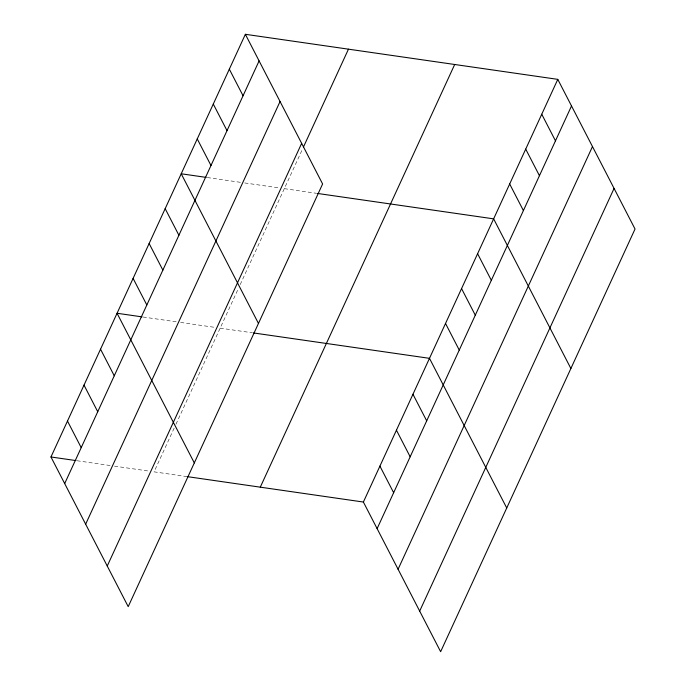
<?xml version="1.0" encoding="UTF-8"?>
<svg xmlns="http://www.w3.org/2000/svg" width="686" height="686" viewBox="0 0 686 686"><rect width="100%" height="100%" fill="white"/><g stroke="black" fill="none" stroke-linecap="round" stroke-linejoin="round"><path stroke-width="0.51" stroke-dasharray="3.43 2.57" d="M174.158 428.15L154.067 471.848L187.389 476.65M175.95 424.265L238.428 288.42M240.211 284.553L302.577 148.939M207.249 177.537L240.572 182.347M244.739 182.948L279.108 187.904M284.313 188.659L316.598 193.315M143.1 317.018L176.422 321.828M180.59 322.429L214.958 327.385M220.163 328.14L252.448 332.796M77.004 460.735L110.326 465.537M114.493 466.137L148.862 471.093"/><path stroke-width="1.03" d="M245.365 34.3L322.609 183.959L128.213 606.638L50.961 456.979L245.365 34.3L557.787 79.362L635.039 229.021L440.635 651.7L363.391 502.041L557.787 79.362M64.69 483.57L259.094 60.9M85.656 524.181L280.051 101.511M107.248 566.027L301.651 143.348M303.469 147.001L348.462 49.169M260.286 487.171L454.689 64.493M377.12 528.64L571.515 105.961M398.077 569.251L592.481 146.572M419.678 611.089L614.073 188.418M206.203 177.391L181.215 173.781L258.459 323.44M317.635 193.461L493.637 218.851L570.881 368.511M142.053 316.872L117.057 313.262L194.31 462.921M253.486 332.942L429.487 358.332L506.731 507.992M50.961 456.979L75.957 460.58M187.389 476.65L363.391 502.041M541.751 114.236L555.48 140.836M525.716 149.111L539.445 175.702M509.672 183.977L523.401 210.576M477.602 253.717L491.33 280.317M461.558 288.592L475.287 315.191M445.523 323.458L459.251 350.057M412.963 394.261L426.692 420.852M229.33 69.175L243.058 95.766M396.439 430.182L410.168 456.782M213.286 104.04L227.015 130.64M379.915 466.111L393.644 492.711M197.251 138.915L210.979 165.506M165.172 208.655L178.9 235.255M149.136 243.521L162.865 270.121M133.101 278.396L146.83 304.996M100.533 349.191L114.262 375.791M84.009 385.12L97.738 411.72M67.485 421.05L81.214 447.649"/></g></svg>
